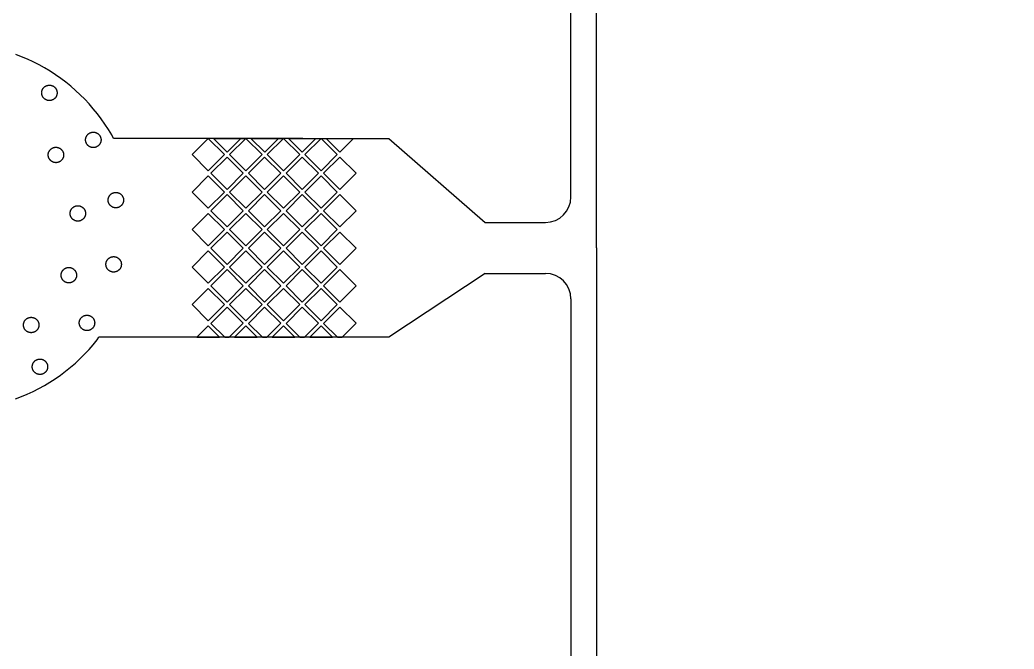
# Model space of a CAD drawing. Extents: x 1225654 to 1325654, y 924838 to 1022543.
# Drawn here: x 1262595 to 1266493, y 1003712 to 1006179 of the extents above; entities that cross this region are included whole.
import ezdxf

# ---------------------------------------------------------------- set-up
doc = ezdxf.new("R2010")
doc.units = 13

msp = doc.modelspace()

# ---------------------------------------------------------------- linework, layer by layer
for p, q in [((1264755.5, 1005485.2), (1264755.5, 1008647.1)), ((1264855.5, 1005285.2), (1264855.5, 1008647.1)), ((1263704.8, 1005714.8), (1262962.9, 1005714.8)), ((1263353.8, 1005714.8), (1263461.2, 1005714.8)), ((1263461.2, 1005714.8), (1263481.2, 1005714.8)), ((1263501.2, 1005714.8), (1263608.6, 1005714.8)), ((1263608.6, 1005714.8), (1263628.6, 1005714.8)), ((1263648.6, 1005714.8), (1263756, 1005714.8)), ((1263704.8, 1005714.8), (1264042.3, 1005714.8)), ((1263756, 1005714.8), (1263776, 1005714.8)), ((1263796, 1005714.8), (1263903.4, 1005714.8)), ((1264042.3, 1005714.8), (1264419.4, 1005385.2)), ((1264419.4, 1005385.2), (1264655.5, 1005385.2)), ((1264855.5, 1005285.2), (1264855.5, 1001923.3)), ((1264419.4, 1005185.2), (1264042.3, 1004934.6)), ((1264419.4, 1005185.2), (1264655.5, 1005185.2)), ((1264755.5, 1005085.2), (1264755.5, 1001923.3)), ((1264042.3, 1004934.6), (1262904.8, 1004934.6)), ((1263289.2, 1004934.6), (1263378.5, 1004934.6)), ((1263398.6, 1004934.6), (1263416.3, 1004934.6)), ((1263436.6, 1004934.6), (1263525.9, 1004934.6)), ((1263546, 1004934.6), (1263563.7, 1004934.6)), ((1263584, 1004934.6), (1263673.2, 1004934.6)), ((1263693.4, 1004934.6), (1263711, 1004934.6)), ((1263731.4, 1004934.6), (1263820.6, 1004934.6)), ((1263840.8, 1004934.6), (1263858.4, 1004934.6))]:
    msp.add_line(p, q)
msp.add_lwpolyline([(1260678.3, 924838.4), (1290630.1, 924838.4, 6.524121)], format="xyb", close=True)
msp.add_lwpolyline([(1260678.3, 924838.4), (1290630.1, 924838.4, 6.524121)], format="xyb", close=True)
for points in [[(1262962.9, 1005714.8), (1262955.3, 1005728.3), (1262942.3, 1005749.7), (1262928.7, 1005770.9), (1262914.4, 1005791.3), (1262899.3, 1005811.4), (1262883.3, 1005830.7), (1262866.9, 1005849.6), (1262849.8, 1005868.1), (1262832, 1005885.6), (1262813.8, 1005902.7), (1262794.9, 1005919.1), (1262775.3, 1005934.9), (1262755.3, 1005950), (1262734.8, 1005964.4), (1262713.9, 1005977.9), (1262692.3, 1005990.7), (1262670.5, 1006002.8), (1262647.9, 1006014.3), (1262625.4, 1006024.9), (1262602.3, 1006034.5), (1262578.9, 1006043.6)], [(1263353.8, 1005714.8), (1263407.6, 1005661.2), (1263461.2, 1005714.8)], [(1263501.2, 1005714.8), (1263555, 1005661.2), (1263608.6, 1005714.8)], [(1263648.6, 1005714.8), (1263702.4, 1005661.2), (1263756, 1005714.8)], [(1263796, 1005714.8), (1263849.8, 1005661.2), (1263903.4, 1005714.8)], [(1263416.3, 1004934.6), (1263471.2, 1004989.5), (1263407.5, 1005052.9), (1263343.8, 1004989.3), (1263398.6, 1004934.6)], [(1263563.7, 1004934.6), (1263618.6, 1004989.5), (1263554.9, 1005052.9), (1263491.2, 1004989.3), (1263546, 1004934.6)], [(1263711, 1004934.6), (1263766, 1004989.5), (1263702.2, 1005052.9), (1263638.6, 1004989.3), (1263693.4, 1004934.6)], [(1263858.4, 1004934.6), (1263913.3, 1004989.5), (1263849.6, 1005052.9), (1263786, 1004989.3), (1263840.8, 1004934.6)], [(1263289.2, 1004934.6), (1263333.8, 1004979.3), (1263378.5, 1004934.6)], [(1263436.6, 1004934.6), (1263481.2, 1004979.3), (1263525.9, 1004934.6)], [(1263584, 1004934.6), (1263628.6, 1004979.3), (1263673.2, 1004934.6)], [(1263731.4, 1004934.6), (1263776, 1004979.3), (1263820.6, 1004934.6)], [(1262578, 1004693.1), (1262601.4, 1004702.1), (1262624.6, 1004711.7), (1262647.3, 1004722.3), (1262669.6, 1004733.6), (1262691.6, 1004745.8), (1262713, 1004758.6), (1262734.1, 1004772.3), (1262754.6, 1004786.5), (1262774.6, 1004801.5), (1262794.2, 1004817.3), (1262813.1, 1004833.7), (1262831.6, 1004850.9), (1262849.1, 1004868.4), (1262866.4, 1004886.8), (1262882.8, 1004905.5), (1262898.6, 1004925.1), (1262904.8, 1004934.6)]]:
    msp.add_lwpolyline(points)
for points in [[(1262741.3, 1005893.3), (1262741.3, 1005892.1), (1262741.3, 1005891), (1262741.3, 1005890.1), (1262741.1, 1005889), (1262740.9, 1005887.8), (1262740.6, 1005886.9), (1262740.4, 1005885.8), (1262740.2, 1005884.9), (1262740, 1005883.8), (1262739.5, 1005882.9), (1262739.1, 1005881.8), (1262738.9, 1005880.9), (1262738.4, 1005880), (1262738, 1005879.1), (1262737.3, 1005878.2), (1262736.8, 1005877.3), (1262736.1, 1005876.4), (1262735.7, 1005875.5), (1262735, 1005874.6), (1262734.4, 1005873.7), (1262733.7, 1005873), (1262733, 1005872.1), (1262732.1, 1005871.4), (1262731.4, 1005870.8), (1262730.5, 1005870.1), (1262729.8, 1005869.4), (1262728.9, 1005868.8), (1262728.1, 1005868.1), (1262727.2, 1005867.6), (1262726.2, 1005866.9), (1262725.3, 1005866.5), (1262724.5, 1005866), (1262723.6, 1005865.6), (1262722.4, 1005865.2), (1262721.5, 1005864.7), (1262720.4, 1005864.5), (1262719.5, 1005864.2), (1262718.4, 1005863.8), (1262717.5, 1005863.6), (1262716.4, 1005863.3), (1262715.4, 1005863.3), (1262714.4, 1005863.1), (1262713.2, 1005863.1), (1262712.3, 1005862.9), (1262711.2, 1005862.9), (1262710.1, 1005862.9), (1262708.9, 1005863.1), (1262708, 1005863.1), (1262706.9, 1005863.3), (1262706, 1005863.3), (1262704.9, 1005863.6), (1262703.7, 1005863.8), (1262702.9, 1005864.2), (1262701.7, 1005864.5), (1262700.8, 1005864.7), (1262699.7, 1005865.2), (1262698.8, 1005865.6), (1262697.9, 1005866), (1262697, 1005866.5), (1262696.1, 1005866.9), (1262695.2, 1005867.6), (1262694.3, 1005868.1), (1262693.4, 1005868.8), (1262692.5, 1005869.4), (1262691.6, 1005870.1), (1262690.9, 1005870.8), (1262690, 1005871.4), (1262689.3, 1005872.1), (1262688.7, 1005873), (1262688, 1005873.7), (1262687.3, 1005874.6), (1262686.6, 1005875.5), (1262686, 1005876.4), (1262685.6, 1005877.3), (1262684.9, 1005878.2), (1262684.4, 1005879.1), (1262684, 1005880), (1262683.5, 1005880.9), (1262683, 1005881.8), (1262682.8, 1005882.9), (1262682.4, 1005883.8), (1262682.2, 1005884.9), (1262681.7, 1005885.8), (1262681.5, 1005886.9), (1262681.3, 1005887.8), (1262681.3, 1005889), (1262681, 1005890.1), (1262681, 1005891), (1262681, 1005892.1), (1262680.8, 1005893.3), (1262681, 1005894.1), (1262681, 1005895.3), (1262681, 1005896.4), (1262681.3, 1005897.3), (1262681.3, 1005898.4), (1262681.5, 1005899.6), (1262681.7, 1005900.5), (1262682.2, 1005901.6), (1262682.4, 1005902.5), (1262682.8, 1005903.6), (1262683, 1005904.5), (1262683.5, 1005905.4), (1262684, 1005906.5), (1262684.4, 1005907.4), (1262684.9, 1005908.3), (1262685.6, 1005909.2), (1262686, 1005910.1), (1262686.6, 1005911), (1262687.3, 1005911.9), (1262688, 1005912.6), (1262688.7, 1005913.5), (1262689.3, 1005914.2), (1262690, 1005914.9), (1262690.9, 1005915.7), (1262691.6, 1005916.4), (1262692.5, 1005917.1), (1262693.4, 1005917.8), (1262694.3, 1005918.2), (1262695.2, 1005918.9), (1262696.1, 1005919.3), (1262697, 1005919.8), (1262697.9, 1005920.5), (1262698.8, 1005920.9), (1262699.7, 1005921.2), (1262700.8, 1005921.6), (1262701.7, 1005922.1), (1262702.9, 1005922.3), (1262703.7, 1005922.5), (1262704.9, 1005922.7), (1262706, 1005922.9), (1262706.9, 1005923.2), (1262708, 1005923.2), (1262708.9, 1005923.4), (1262710.1, 1005923.4), (1262711.2, 1005923.4), (1262712.3, 1005923.4), (1262713.2, 1005923.4), (1262714.4, 1005923.2), (1262715.4, 1005923.2), (1262716.4, 1005922.9), (1262717.5, 1005922.7), (1262718.4, 1005922.5), (1262719.5, 1005922.3), (1262720.4, 1005922.1), (1262721.5, 1005921.6), (1262722.4, 1005921.2), (1262723.6, 1005920.9), (1262724.5, 1005920.5), (1262725.3, 1005919.8), (1262726.2, 1005919.3), (1262727.2, 1005918.9), (1262728.1, 1005918.2), (1262728.9, 1005917.8), (1262729.8, 1005917.1), (1262730.5, 1005916.4), (1262731.4, 1005915.7), (1262732.1, 1005914.9), (1262733, 1005914.2), (1262733.7, 1005913.5), (1262734.4, 1005912.6), (1262735, 1005911.9), (1262735.7, 1005911), (1262736.1, 1005910.1), (1262736.8, 1005909.2), (1262737.3, 1005908.3), (1262738, 1005907.4), (1262738.4, 1005906.5), (1262738.9, 1005905.4), (1262739.1, 1005904.5), (1262739.5, 1005903.6), (1262740, 1005902.5), (1262740.2, 1005901.6), (1262740.4, 1005900.5), (1262740.6, 1005899.6), (1262740.9, 1005898.4), (1262741.1, 1005897.3), (1262741.3, 1005896.4), (1262741.3, 1005895.3), (1262741.3, 1005894.1), (1262741.3, 1005893.3), (1262741.3, 1005893.3)], [(1262913.5, 1005708.7), (1262913.5, 1005707.9), (1262913.5, 1005706.7), (1262913.2, 1005705.6), (1262913.2, 1005704.7), (1262913, 1005703.6), (1262912.8, 1005702.4), (1262912.6, 1005701.5), (1262912.3, 1005700.4), (1262911.9, 1005699.5), (1262911.6, 1005698.4), (1262911.2, 1005697.5), (1262910.8, 1005696.6), (1262910.3, 1005695.5), (1262909.9, 1005694.6), (1262909.4, 1005693.7), (1262909, 1005692.8), (1262908.3, 1005691.9), (1262907.6, 1005691), (1262907, 1005690.3), (1262906.5, 1005689.4), (1262905.6, 1005688.5), (1262904.9, 1005687.8), (1262904.2, 1005687.1), (1262903.4, 1005686.3), (1262902.7, 1005685.6), (1262901.8, 1005684.9), (1262901.1, 1005684.4), (1262900.2, 1005683.8), (1262899.3, 1005683.1), (1262898.4, 1005682.7), (1262897.5, 1005682.2), (1262896.4, 1005681.8), (1262895.5, 1005681.3), (1262894.5, 1005680.8), (1262893.6, 1005680.4), (1262892.5, 1005680.2), (1262891.6, 1005679.7), (1262890.5, 1005679.5), (1262889.3, 1005679.3), (1262888.5, 1005679.1), (1262887.3, 1005678.8), (1262886.4, 1005678.8), (1262885.3, 1005678.6), (1262884.2, 1005678.6), (1262883.3, 1005678.6), (1262882.2, 1005678.6), (1262881.1, 1005678.6), (1262879.9, 1005678.8), (1262879, 1005678.8), (1262877.9, 1005679.1), (1262877, 1005679.3), (1262875.9, 1005679.5), (1262875, 1005679.7), (1262873.9, 1005680.2), (1262872.9, 1005680.4), (1262871.8, 1005680.8), (1262870.9, 1005681.3), (1262870, 1005681.8), (1262868.9, 1005682.2), (1262868, 1005682.7), (1262867.1, 1005683.1), (1262866.2, 1005683.8), (1262865.5, 1005684.4), (1262864.6, 1005684.9), (1262863.7, 1005685.6), (1262863.1, 1005686.3), (1262862.1, 1005687.1), (1262861.5, 1005687.8), (1262860.8, 1005688.5), (1262860.1, 1005689.4), (1262859.5, 1005690.3), (1262858.8, 1005691), (1262858.1, 1005691.9), (1262857.6, 1005692.8), (1262857, 1005693.7), (1262856.5, 1005694.6), (1262856.1, 1005695.5), (1262855.6, 1005696.6), (1262855.2, 1005697.5), (1262854.7, 1005698.4), (1262854.5, 1005699.5), (1262854, 1005700.4), (1262853.8, 1005701.5), (1262853.6, 1005702.4), (1262853.4, 1005703.6), (1262853.2, 1005704.7), (1262853.2, 1005705.6), (1262852.9, 1005706.7), (1262852.9, 1005707.9), (1262852.9, 1005708.7), (1262852.9, 1005709.9), (1262852.9, 1005711), (1262853.2, 1005711.9), (1262853.2, 1005713), (1262853.4, 1005714.2), (1262853.6, 1005715.1), (1262853.8, 1005716.2), (1262854, 1005717.1), (1262854.5, 1005718.2), (1262854.7, 1005719.1), (1262855.2, 1005720.2), (1262855.6, 1005721.1), (1262856.1, 1005722), (1262856.5, 1005722.9), (1262857, 1005724), (1262857.6, 1005725), (1262858.1, 1005725.6), (1262858.8, 1005726.5), (1262859.5, 1005727.4), (1262860.1, 1005728.3), (1262860.8, 1005729), (1262861.5, 1005729.9), (1262862.1, 1005730.6), (1262863.1, 1005731.2), (1262863.7, 1005731.9), (1262864.6, 1005732.6), (1262865.5, 1005733.2), (1262866.2, 1005733.9), (1262867.1, 1005734.4), (1262868, 1005735.1), (1262868.9, 1005735.5), (1262870, 1005736), (1262870.9, 1005736.4), (1262871.8, 1005736.8), (1262872.9, 1005737.3), (1262873.9, 1005737.5), (1262875, 1005738), (1262875.9, 1005738.2), (1262877, 1005738.4), (1262877.9, 1005738.7), (1262879, 1005738.7), (1262879.9, 1005738.9), (1262881.1, 1005738.9), (1262882.2, 1005739.1), (1262883.3, 1005739.1), (1262884.2, 1005739.1), (1262885.3, 1005738.9), (1262886.4, 1005738.9), (1262887.3, 1005738.7), (1262888.5, 1005738.7), (1262889.3, 1005738.4), (1262890.5, 1005738.2), (1262891.6, 1005738), (1262892.5, 1005737.5), (1262893.6, 1005737.3), (1262894.5, 1005736.8), (1262895.5, 1005736.4), (1262896.4, 1005736), (1262897.5, 1005735.5), (1262898.4, 1005735.1), (1262899.3, 1005734.4), (1262900.2, 1005733.9), (1262901.1, 1005733.2), (1262901.8, 1005732.6), (1262902.7, 1005731.9), (1262903.4, 1005731.2), (1262904.2, 1005730.6), (1262904.9, 1005729.9), (1262905.6, 1005729), (1262906.5, 1005728.3), (1262907, 1005727.4), (1262907.6, 1005726.5), (1262908.3, 1005725.6), (1262909, 1005725), (1262909.4, 1005724), (1262909.9, 1005722.9), (1262910.3, 1005722), (1262910.8, 1005721.1), (1262911.2, 1005720.2), (1262911.6, 1005719.1), (1262911.9, 1005718.2), (1262912.3, 1005717.1), (1262912.6, 1005716.2), (1262912.8, 1005715.1), (1262913, 1005714.2), (1262913.2, 1005713), (1262913.2, 1005711.9), (1262913.5, 1005711), (1262913.5, 1005709.9), (1262913.5, 1005708.7), (1262913.5, 1005708.7)], [(1263333.8, 1005587.7), (1263397.6, 1005651.4), (1263333.8, 1005714.8), (1263270.2, 1005651.1), (1263333.8, 1005587.7), (1263333.8, 1005587.7)], [(1263481.2, 1005587.7), (1263544.9, 1005651.4), (1263481.2, 1005714.8), (1263417.6, 1005651.1), (1263481.2, 1005587.7), (1263481.2, 1005587.7)], [(1263628.6, 1005587.7), (1263692.3, 1005651.4), (1263628.6, 1005714.8), (1263564.9, 1005651.1), (1263628.6, 1005587.7), (1263628.6, 1005587.7)], [(1263776, 1005587.7), (1263839.7, 1005651.4), (1263776, 1005714.8), (1263712.3, 1005651.1), (1263776, 1005587.7), (1263776, 1005587.7)], [(1262767, 1005649.8), (1262767, 1005648.7), (1262767, 1005647.5), (1262766.8, 1005646.7), (1262766.8, 1005645.5), (1262766.5, 1005644.4), (1262766.3, 1005643.5), (1262766.1, 1005642.4), (1262765.8, 1005641.5), (1262765.4, 1005640.3), (1262765.2, 1005639.5), (1262764.7, 1005638.3), (1262764.3, 1005637.4), (1262763.8, 1005636.6), (1262763.4, 1005635.4), (1262762.9, 1005634.5), (1262762.2, 1005633.6), (1262761.8, 1005632.7), (1262761.1, 1005632), (1262760.5, 1005631.1), (1262759.8, 1005630.2), (1262759.1, 1005629.6), (1262758.4, 1005628.7), (1262757.7, 1005628), (1262756.9, 1005627.3), (1262756.2, 1005626.6), (1262755.3, 1005626), (1262754.4, 1005625.3), (1262753.7, 1005624.6), (1262752.8, 1005624.1), (1262751.9, 1005623.5), (1262751, 1005623), (1262749.9, 1005622.5), (1262749, 1005622.1), (1262748.1, 1005621.7), (1262746.9, 1005621.2), (1262746.1, 1005621), (1262745.2, 1005620.5), (1262744, 1005620.3), (1262742.9, 1005620.1), (1262742, 1005619.9), (1262740.9, 1005619.6), (1262740, 1005619.6), (1262738.9, 1005619.6), (1262737.7, 1005619.4), (1262736.6, 1005619.4), (1262735.7, 1005619.4), (1262734.6, 1005619.6), (1262733.4, 1005619.6), (1262732.5, 1005619.6), (1262731.4, 1005619.9), (1262730.5, 1005620.1), (1262729.4, 1005620.3), (1262728.3, 1005620.5), (1262727.4, 1005621), (1262726.5, 1005621.2), (1262725.3, 1005621.7), (1262724.5, 1005622.1), (1262723.6, 1005622.5), (1262722.4, 1005623), (1262721.5, 1005623.5), (1262720.6, 1005624.1), (1262719.7, 1005624.6), (1262718.8, 1005625.3), (1262718.1, 1005626), (1262717.3, 1005626.6), (1262716.6, 1005627.3), (1262715.7, 1005628), (1262715, 1005628.7), (1262714.4, 1005629.6), (1262713.7, 1005630.2), (1262713, 1005631.1), (1262712.3, 1005632), (1262711.6, 1005632.7), (1262710.9, 1005633.6), (1262710.5, 1005634.5), (1262710.1, 1005635.4), (1262709.6, 1005636.6), (1262709.2, 1005637.4), (1262708.7, 1005638.3), (1262708.2, 1005639.5), (1262708, 1005640.3), (1262707.6, 1005641.5), (1262707.3, 1005642.4), (1262707.2, 1005643.5), (1262706.9, 1005644.4), (1262706.7, 1005645.5), (1262706.7, 1005646.7), (1262706.5, 1005647.5), (1262706.5, 1005648.7), (1262706.5, 1005649.8), (1262706.5, 1005650.7), (1262706.5, 1005651.8), (1262706.7, 1005653), (1262706.7, 1005653.9), (1262706.9, 1005655), (1262707.2, 1005656.1), (1262707.3, 1005657), (1262707.6, 1005658.2), (1262708, 1005659), (1262708.2, 1005660.2), (1262708.7, 1005661.1), (1262709.2, 1005661.9), (1262709.6, 1005663.1), (1262710.1, 1005664), (1262710.5, 1005664.9), (1262710.9, 1005665.8), (1262711.6, 1005666.7), (1262712.3, 1005667.6), (1262713, 1005668.3), (1262713.7, 1005669.1), (1262714.4, 1005670), (1262715, 1005670.7), (1262715.7, 1005671.4), (1262716.6, 1005672.1), (1262717.3, 1005673), (1262718.1, 1005673.4), (1262718.8, 1005674.1), (1262719.7, 1005674.8), (1262720.6, 1005675.5), (1262721.5, 1005675.9), (1262722.4, 1005676.3), (1262723.6, 1005676.8), (1262724.5, 1005677.2), (1262725.3, 1005677.7), (1262726.5, 1005678.2), (1262727.4, 1005678.4), (1262728.3, 1005678.8), (1262729.4, 1005679.1), (1262730.5, 1005679.3), (1262731.4, 1005679.5), (1262732.5, 1005679.7), (1262733.4, 1005679.7), (1262734.6, 1005679.9), (1262735.7, 1005679.9), (1262736.6, 1005679.9), (1262737.7, 1005679.9), (1262738.9, 1005679.9), (1262740, 1005679.7), (1262740.9, 1005679.7), (1262742, 1005679.5), (1262742.9, 1005679.3), (1262744, 1005679.1), (1262745.2, 1005678.8), (1262746.1, 1005678.4), (1262746.9, 1005678.2), (1262748.1, 1005677.7), (1262749, 1005677.2), (1262749.9, 1005676.8), (1262751, 1005676.3), (1262751.9, 1005675.9), (1262752.8, 1005675.5), (1262753.7, 1005674.8), (1262754.4, 1005674.1), (1262755.3, 1005673.4), (1262756.2, 1005673), (1262756.9, 1005672.1), (1262757.7, 1005671.4), (1262758.4, 1005670.7), (1262759.1, 1005670), (1262759.8, 1005669.1), (1262760.5, 1005668.3), (1262761.1, 1005667.6), (1262761.8, 1005666.7), (1262762.2, 1005665.8), (1262762.9, 1005664.9), (1262763.4, 1005664), (1262763.8, 1005663.1), (1262764.3, 1005661.9), (1262764.7, 1005661.1), (1262765.2, 1005660.2), (1262765.4, 1005659), (1262765.8, 1005658.2), (1262766.1, 1005657), (1262766.3, 1005656.1), (1262766.5, 1005655), (1262766.8, 1005653.9), (1262766.8, 1005653), (1262767, 1005651.8), (1262767, 1005650.7), (1262767, 1005649.8), (1262767, 1005649.8)], [(1263407.5, 1005514.3), (1263471.2, 1005577.9), (1263407.5, 1005641.4), (1263343.8, 1005577.7), (1263407.5, 1005514.3), (1263407.5, 1005514.3)], [(1263554.9, 1005514.3), (1263618.6, 1005577.9), (1263554.9, 1005641.4), (1263491.2, 1005577.7), (1263554.9, 1005514.3), (1263554.9, 1005514.3)], [(1263702.2, 1005514.3), (1263766, 1005577.9), (1263702.2, 1005641.4), (1263638.6, 1005577.7), (1263702.2, 1005514.3), (1263702.2, 1005514.3)], [(1263849.6, 1005514.3), (1263913.3, 1005577.9), (1263849.6, 1005641.4), (1263786, 1005577.7), (1263849.6, 1005514.3), (1263849.6, 1005514.3)], [(1263333.8, 1005440.6), (1263397.6, 1005504.3), (1263333.8, 1005567.7), (1263270.2, 1005504), (1263333.8, 1005440.6), (1263333.8, 1005440.6)], [(1263481.2, 1005440.6), (1263544.9, 1005504.3), (1263481.2, 1005567.7), (1263417.6, 1005504), (1263481.2, 1005440.6), (1263481.2, 1005440.6)], [(1263628.6, 1005440.6), (1263692.3, 1005504.3), (1263628.6, 1005567.7), (1263564.9, 1005504), (1263628.6, 1005440.6), (1263628.6, 1005440.6)], [(1263776, 1005440.6), (1263839.7, 1005504.3), (1263776, 1005567.7), (1263712.3, 1005504), (1263776, 1005440.6), (1263776, 1005440.6)], [(1263001.9, 1005472.7), (1263001.9, 1005471.6), (1263001.9, 1005470.5), (1263001.6, 1005469.6), (1263001.6, 1005468.5), (1263001.4, 1005467.3), (1263001.2, 1005466.4), (1263001, 1005465.3), (1263000.7, 1005464.4), (1263000.3, 1005463.3), (1263000.1, 1005462.4), (1262999.6, 1005461.3), (1262999.2, 1005460.4), (1262998.7, 1005459.4), (1262998.3, 1005458.5), (1262997.8, 1005457.4), (1262997.1, 1005456.5), (1262996.7, 1005455.6), (1262996, 1005454.9), (1262995.4, 1005454.1), (1262994.7, 1005453.2), (1262994, 1005452.5), (1262993.3, 1005451.6), (1262992.7, 1005450.9), (1262991.8, 1005450.2), (1262991.1, 1005449.6), (1262990.2, 1005448.9), (1262989.3, 1005448.2), (1262988.6, 1005447.5), (1262987.7, 1005447.1), (1262986.8, 1005446.4), (1262985.9, 1005446), (1262984.8, 1005445.5), (1262983.9, 1005445), (1262983, 1005444.6), (1262981.9, 1005444.1), (1262981, 1005443.9), (1262980, 1005443.5), (1262978.9, 1005443.3), (1262977.8, 1005443), (1262976.9, 1005442.8), (1262975.8, 1005442.8), (1262974.9, 1005442.6), (1262973.8, 1005442.6), (1262972.6, 1005442.4), (1262971.5, 1005442.4), (1262970.6, 1005442.4), (1262969.5, 1005442.6), (1262968.3, 1005442.6), (1262967.5, 1005442.8), (1262966.3, 1005442.8), (1262965.4, 1005443), (1262964.3, 1005443.3), (1262963.2, 1005443.5), (1262962.3, 1005443.9), (1262961.1, 1005444.1), (1262960.3, 1005444.6), (1262959.4, 1005445), (1262958.4, 1005445.5), (1262957.3, 1005446), (1262956.4, 1005446.4), (1262955.5, 1005447.1), (1262954.6, 1005447.5), (1262953.7, 1005448.2), (1262953.1, 1005448.9), (1262952.2, 1005449.6), (1262951.5, 1005450.2), (1262950.6, 1005450.9), (1262949.9, 1005451.6), (1262949.2, 1005452.5), (1262948.6, 1005453.2), (1262947.9, 1005454.1), (1262947.2, 1005454.9), (1262946.5, 1005455.6), (1262945.9, 1005456.5), (1262945.4, 1005457.4), (1262945, 1005458.5), (1262944.5, 1005459.4), (1262944, 1005460.4), (1262943.6, 1005461.3), (1262943.1, 1005462.4), (1262943, 1005463.3), (1262942.5, 1005464.4), (1262942.3, 1005465.3), (1262942, 1005466.4), (1262941.8, 1005467.3), (1262941.6, 1005468.5), (1262941.6, 1005469.6), (1262941.4, 1005470.5), (1262941.4, 1005471.6), (1262941.4, 1005472.7), (1262941.4, 1005473.6), (1262941.4, 1005474.8), (1262941.6, 1005475.9), (1262941.6, 1005476.8), (1262941.8, 1005477.9), (1262942, 1005479), (1262942.3, 1005479.9), (1262942.5, 1005481), (1262943, 1005482), (1262943.1, 1005483.1), (1262943.6, 1005484), (1262944, 1005484.9), (1262944.5, 1005486), (1262945, 1005486.9), (1262945.4, 1005487.8), (1262945.9, 1005488.7), (1262946.5, 1005489.6), (1262947.2, 1005490.5), (1262947.9, 1005491.2), (1262948.6, 1005492.1), (1262949.2, 1005493), (1262949.9, 1005493.7), (1262950.6, 1005494.3), (1262951.5, 1005495.2), (1262952.2, 1005495.9), (1262953.1, 1005496.6), (1262953.7, 1005497), (1262954.6, 1005497.7), (1262955.5, 1005498.4), (1262956.4, 1005498.8), (1262957.3, 1005499.3), (1262958.4, 1005499.7), (1262959.4, 1005500.2), (1262960.3, 1005500.6), (1262961.1, 1005501), (1262962.3, 1005501.3), (1262963.2, 1005501.7), (1262964.3, 1005502), (1262965.4, 1005502.2), (1262966.3, 1005502.4), (1262967.5, 1005502.6), (1262968.3, 1005502.6), (1262969.5, 1005502.9), (1262970.6, 1005502.9), (1262971.5, 1005502.9), (1262972.6, 1005502.9), (1262973.8, 1005502.9), (1262974.9, 1005502.6), (1262975.8, 1005502.6), (1262976.9, 1005502.4), (1262977.8, 1005502.2), (1262978.9, 1005502), (1262980, 1005501.7), (1262981, 1005501.3), (1262981.9, 1005501), (1262983, 1005500.6), (1262983.9, 1005500.2), (1262984.8, 1005499.7), (1262985.9, 1005499.3), (1262986.8, 1005498.8), (1262987.7, 1005498.4), (1262988.6, 1005497.7), (1262989.3, 1005497), (1262990.2, 1005496.6), (1262991.1, 1005495.9), (1262991.8, 1005495.2), (1262992.7, 1005494.3), (1262993.3, 1005493.7), (1262994, 1005493), (1262994.7, 1005492.1), (1262995.4, 1005491.2), (1262996, 1005490.5), (1262996.7, 1005489.6), (1262997.1, 1005488.7), (1262997.8, 1005487.8), (1262998.3, 1005486.9), (1262998.7, 1005486), (1262999.2, 1005484.9), (1262999.6, 1005484), (1263000.1, 1005483.1), (1263000.3, 1005482), (1263000.7, 1005481), (1263001, 1005479.9), (1263001.2, 1005479), (1263001.4, 1005477.9), (1263001.6, 1005476.8), (1263001.6, 1005475.9), (1263001.9, 1005474.8), (1263001.9, 1005473.6), (1263001.9, 1005472.7), (1263001.9, 1005472.7)], [(1263407.5, 1005367.2), (1263471.2, 1005430.8), (1263407.5, 1005494.3), (1263343.8, 1005430.6), (1263407.5, 1005367.2), (1263407.5, 1005367.2)], [(1263554.9, 1005367.2), (1263618.6, 1005430.8), (1263554.9, 1005494.3), (1263491.2, 1005430.6), (1263554.9, 1005367.2), (1263554.9, 1005367.2)], [(1263702.2, 1005367.2), (1263766, 1005430.8), (1263702.2, 1005494.3), (1263638.6, 1005430.6), (1263702.2, 1005367.2), (1263702.2, 1005367.2)], [(1263849.6, 1005367.2), (1263913.3, 1005430.8), (1263849.6, 1005494.3), (1263786, 1005430.6), (1263849.6, 1005367.2), (1263849.6, 1005367.2)], [(1262852.7, 1005420.3), (1262852.7, 1005419.4), (1262852.7, 1005418.3), (1262852.7, 1005417.2), (1262852.5, 1005416.2), (1262852.3, 1005415.2), (1262852, 1005414), (1262851.8, 1005413.1), (1262851.6, 1005412), (1262851.3, 1005411.1), (1262850.9, 1005410), (1262850.7, 1005409), (1262850.2, 1005408.1), (1262849.8, 1005407), (1262849.3, 1005406.1), (1262848.7, 1005405.2), (1262848.2, 1005404.4), (1262847.5, 1005403.4), (1262847.1, 1005402.5), (1262846.4, 1005401.8), (1262845.7, 1005401), (1262845.1, 1005400.1), (1262844.4, 1005399.4), (1262843.5, 1005398.7), (1262842.8, 1005398), (1262841.9, 1005397.1), (1262841.2, 1005396.7), (1262840.3, 1005396), (1262839.4, 1005395.3), (1262838.5, 1005394.6), (1262837.6, 1005394.2), (1262836.7, 1005393.8), (1262835.8, 1005393.3), (1262834.9, 1005392.9), (1262833.8, 1005392.4), (1262832.9, 1005391.9), (1262831.8, 1005391.7), (1262830.9, 1005391.3), (1262829.7, 1005391), (1262828.8, 1005390.8), (1262827.7, 1005390.6), (1262826.8, 1005390.3), (1262825.7, 1005390.3), (1262824.6, 1005390.2), (1262823.7, 1005390.2), (1262822.5, 1005390.2), (1262821.5, 1005390.2), (1262820.5, 1005390.2), (1262819.4, 1005390.3), (1262818.3, 1005390.3), (1262817.4, 1005390.6), (1262816.3, 1005390.8), (1262815.1, 1005391), (1262814.3, 1005391.3), (1262813.1, 1005391.7), (1262812.2, 1005391.9), (1262811.3, 1005392.4), (1262810.2, 1005392.9), (1262809.3, 1005393.3), (1262808.4, 1005393.8), (1262807.5, 1005394.2), (1262806.6, 1005394.6), (1262805.7, 1005395.3), (1262804.8, 1005396), (1262803.9, 1005396.7), (1262803.2, 1005397.1), (1262802.3, 1005398), (1262801.6, 1005398.7), (1262800.7, 1005399.4), (1262800.1, 1005400.1), (1262799.4, 1005401), (1262798.7, 1005401.8), (1262798, 1005402.5), (1262797.6, 1005403.4), (1262796.9, 1005404.4), (1262796.5, 1005405.2), (1262795.8, 1005406.1), (1262795.3, 1005407), (1262794.9, 1005408.1), (1262794.4, 1005409), (1262794.2, 1005410), (1262793.7, 1005411.1), (1262793.5, 1005412), (1262793.3, 1005413.1), (1262792.9, 1005414), (1262792.9, 1005415.2), (1262792.7, 1005416.2), (1262792.4, 1005417.2), (1262792.4, 1005418.3), (1262792.4, 1005419.4), (1262792.4, 1005420.3), (1262792.4, 1005421.4), (1262792.4, 1005422.5), (1262792.4, 1005423.4), (1262792.7, 1005424.6), (1262792.9, 1005425.7), (1262792.9, 1005426.6), (1262793.3, 1005427.7), (1262793.5, 1005428.6), (1262793.7, 1005429.7), (1262794.2, 1005430.6), (1262794.4, 1005431.8), (1262794.9, 1005432.7), (1262795.3, 1005433.6), (1262795.8, 1005434.7), (1262796.5, 1005435.6), (1262796.9, 1005436.5), (1262797.6, 1005437.4), (1262798, 1005438.1), (1262798.7, 1005439), (1262799.4, 1005439.9), (1262800.1, 1005440.5), (1262800.7, 1005441.4), (1262801.6, 1005442.1), (1262802.3, 1005442.8), (1262803.2, 1005443.5), (1262803.9, 1005444.1), (1262804.8, 1005444.8), (1262805.7, 1005445.5), (1262806.6, 1005446), (1262807.5, 1005446.6), (1262808.4, 1005447.1), (1262809.3, 1005447.5), (1262810.2, 1005448), (1262811.3, 1005448.4), (1262812.2, 1005448.9), (1262813.1, 1005449.1), (1262814.3, 1005449.6), (1262815.1, 1005449.8), (1262816.3, 1005450), (1262817.4, 1005450.2), (1262818.3, 1005450.5), (1262819.4, 1005450.5), (1262820.5, 1005450.5), (1262821.5, 1005450.7), (1262822.5, 1005450.7), (1262823.7, 1005450.7), (1262824.6, 1005450.5), (1262825.7, 1005450.5), (1262826.8, 1005450.5), (1262827.7, 1005450.2), (1262828.8, 1005450), (1262829.7, 1005449.8), (1262830.9, 1005449.6), (1262831.8, 1005449.1), (1262832.9, 1005448.9), (1262833.8, 1005448.4), (1262834.9, 1005448), (1262835.8, 1005447.5), (1262836.7, 1005447.1), (1262837.6, 1005446.6), (1262838.5, 1005446), (1262839.4, 1005445.5), (1262840.3, 1005444.8), (1262841.2, 1005444.1), (1262841.9, 1005443.5), (1262842.8, 1005442.8), (1262843.5, 1005442.1), (1262844.4, 1005441.4), (1262845.1, 1005440.5), (1262845.7, 1005439.9), (1262846.4, 1005439), (1262847.1, 1005438.1), (1262847.5, 1005437.4), (1262848.2, 1005436.5), (1262848.7, 1005435.6), (1262849.3, 1005434.7), (1262849.8, 1005433.6), (1262850.2, 1005432.7), (1262850.7, 1005431.8), (1262850.9, 1005430.6), (1262851.3, 1005429.7), (1262851.6, 1005428.6), (1262851.8, 1005427.7), (1262852, 1005426.6), (1262852.3, 1005425.7), (1262852.5, 1005424.6), (1262852.7, 1005423.4), (1262852.7, 1005422.5), (1262852.7, 1005421.4), (1262852.7, 1005420.3), (1262852.7, 1005420.3)], [(1263333.8, 1005293.5), (1263397.6, 1005357.2), (1263333.8, 1005420.6), (1263270.2, 1005356.9), (1263333.8, 1005293.5), (1263333.8, 1005293.5)], [(1263481.2, 1005293.5), (1263544.9, 1005357.2), (1263481.2, 1005420.6), (1263417.6, 1005356.9), (1263481.2, 1005293.5), (1263481.2, 1005293.5)], [(1263628.6, 1005293.5), (1263692.3, 1005357.2), (1263628.6, 1005420.6), (1263564.9, 1005356.9), (1263628.6, 1005293.5), (1263628.6, 1005293.5)], [(1263776, 1005293.5), (1263839.7, 1005357.2), (1263776, 1005420.6), (1263712.3, 1005356.9), (1263776, 1005293.5), (1263776, 1005293.5)], [(1263407.5, 1005220.1), (1263471.2, 1005283.7), (1263407.5, 1005347.2), (1263343.8, 1005283.5), (1263407.5, 1005220.1), (1263407.5, 1005220.1)], [(1263554.9, 1005220.1), (1263618.6, 1005283.7), (1263554.9, 1005347.2), (1263491.2, 1005283.5), (1263554.9, 1005220.1), (1263554.9, 1005220.1)], [(1263702.2, 1005220.1), (1263766, 1005283.7), (1263702.2, 1005347.2), (1263638.6, 1005283.5), (1263702.2, 1005220.1), (1263702.2, 1005220.1)], [(1263849.6, 1005220.1), (1263913.3, 1005283.7), (1263849.6, 1005347.2), (1263786, 1005283.5), (1263849.6, 1005220.1), (1263849.6, 1005220.1)], [(1263333.8, 1005146.4), (1263397.6, 1005210.1), (1263333.8, 1005273.5), (1263270.2, 1005209.8), (1263333.8, 1005146.4), (1263333.8, 1005146.4)], [(1263481.2, 1005146.4), (1263544.9, 1005210.1), (1263481.2, 1005273.5), (1263417.6, 1005209.8), (1263481.2, 1005146.4), (1263481.2, 1005146.4)], [(1263628.6, 1005146.4), (1263692.3, 1005210.1), (1263628.6, 1005273.5), (1263564.9, 1005209.8), (1263628.6, 1005146.4), (1263628.6, 1005146.4)], [(1263776, 1005146.4), (1263839.7, 1005210.1), (1263776, 1005273.5), (1263712.3, 1005209.8), (1263776, 1005146.4), (1263776, 1005146.4)], [(1262993.1, 1005220.5), (1262993.1, 1005219.6), (1262993.1, 1005218.5), (1262992.9, 1005217.4), (1262992.9, 1005216.4), (1262992.7, 1005215.3), (1262992.4, 1005214.4), (1262992.2, 1005213.3), (1262992, 1005212.2), (1262991.8, 1005211.3), (1262991.3, 1005210.2), (1262990.8, 1005209.2), (1262990.6, 1005208.3), (1262990.2, 1005207.5), (1262989.5, 1005206.3), (1262989.1, 1005205.4), (1262988.6, 1005204.6), (1262987.9, 1005203.6), (1262987.2, 1005202.7), (1262986.8, 1005202), (1262986.1, 1005201.1), (1262985.5, 1005200.5), (1262984.6, 1005199.6), (1262983.9, 1005198.9), (1262983.2, 1005198.2), (1262982.3, 1005197.5), (1262981.4, 1005196.9), (1262980.7, 1005196.2), (1262979.8, 1005195.5), (1262978.9, 1005194.8), (1262978, 1005194.4), (1262977.1, 1005193.9), (1262976.2, 1005193.5), (1262975.1, 1005193.1), (1262974.2, 1005192.6), (1262973.3, 1005192.2), (1262972.2, 1005191.9), (1262971.3, 1005191.5), (1262970.2, 1005191.2), (1262969.2, 1005191), (1262968.1, 1005190.8), (1262967, 1005190.6), (1262966.1, 1005190.6), (1262965, 1005190.3), (1262963.9, 1005190.3), (1262963, 1005190.3), (1262961.8, 1005190.3), (1262960.7, 1005190.3), (1262959.8, 1005190.6), (1262958.7, 1005190.6), (1262957.5, 1005190.8), (1262956.7, 1005191), (1262955.5, 1005191.2), (1262954.6, 1005191.5), (1262953.5, 1005191.9), (1262952.6, 1005192.2), (1262951.5, 1005192.6), (1262950.6, 1005193.1), (1262949.7, 1005193.5), (1262948.8, 1005193.9), (1262947.9, 1005194.4), (1262947, 1005194.8), (1262946.1, 1005195.5), (1262945.2, 1005196.2), (1262944.3, 1005196.9), (1262943.4, 1005197.5), (1262942.7, 1005198.2), (1262941.8, 1005198.9), (1262941.1, 1005199.6), (1262940.4, 1005200.5), (1262939.8, 1005201.1), (1262939.1, 1005202), (1262938.4, 1005202.7), (1262937.8, 1005203.6), (1262937.3, 1005204.6), (1262936.6, 1005205.4), (1262936.2, 1005206.3), (1262935.8, 1005207.5), (1262935.3, 1005208.3), (1262934.8, 1005209.2), (1262934.4, 1005210.2), (1262934.2, 1005211.3), (1262933.9, 1005212.2), (1262933.5, 1005213.3), (1262933.2, 1005214.4), (1262933, 1005215.3), (1262933, 1005216.4), (1262932.8, 1005217.4), (1262932.8, 1005218.5), (1262932.6, 1005219.6), (1262932.6, 1005220.5), (1262932.6, 1005221.6), (1262932.8, 1005222.7), (1262932.8, 1005223.9), (1262933, 1005224.8), (1262933, 1005225.9), (1262933.2, 1005226.8), (1262933.5, 1005227.9), (1262933.9, 1005229.1), (1262934.2, 1005229.9), (1262934.4, 1005230.8), (1262934.8, 1005232), (1262935.3, 1005232.9), (1262935.8, 1005233.8), (1262936.2, 1005234.9), (1262936.6, 1005235.8), (1262937.3, 1005236.7), (1262937.8, 1005237.6), (1262938.4, 1005238.3), (1262939.1, 1005239.2), (1262939.8, 1005240.1), (1262940.4, 1005240.7), (1262941.1, 1005241.6), (1262941.8, 1005242.3), (1262942.7, 1005243), (1262943.4, 1005243.7), (1262944.3, 1005244.3), (1262945.2, 1005245), (1262946.1, 1005245.7), (1262947, 1005246.2), (1262947.9, 1005246.8), (1262948.8, 1005247.3), (1262949.7, 1005247.7), (1262950.6, 1005248.2), (1262951.5, 1005248.6), (1262952.6, 1005249.1), (1262953.5, 1005249.3), (1262954.6, 1005249.8), (1262955.5, 1005250), (1262956.7, 1005250.2), (1262957.5, 1005250.4), (1262958.7, 1005250.7), (1262959.8, 1005250.7), (1262960.7, 1005250.9), (1262961.8, 1005250.9), (1262963, 1005250.9), (1262963.9, 1005250.9), (1262965, 1005250.9), (1262966.1, 1005250.7), (1262967, 1005250.7), (1262968.1, 1005250.4), (1262969.2, 1005250.2), (1262970.2, 1005250), (1262971.3, 1005249.8), (1262972.2, 1005249.3), (1262973.3, 1005249.1), (1262974.2, 1005248.6), (1262975.1, 1005248.2), (1262976.2, 1005247.7), (1262977.1, 1005247.3), (1262978, 1005246.8), (1262978.9, 1005246.2), (1262979.8, 1005245.7), (1262980.7, 1005245), (1262981.4, 1005244.3), (1262982.3, 1005243.7), (1262983.2, 1005243), (1262983.9, 1005242.3), (1262984.6, 1005241.6), (1262985.5, 1005240.7), (1262986.1, 1005240.1), (1262986.8, 1005239.2), (1262987.2, 1005238.3), (1262987.9, 1005237.6), (1262988.6, 1005236.7), (1262989.1, 1005235.8), (1262989.5, 1005234.9), (1262990.2, 1005233.8), (1262990.6, 1005232.9), (1262990.8, 1005232), (1262991.3, 1005230.8), (1262991.8, 1005229.9), (1262992, 1005229.1), (1262992.2, 1005227.9), (1262992.4, 1005226.8), (1262992.7, 1005225.9), (1262992.9, 1005224.8), (1262992.9, 1005223.9), (1262993.1, 1005222.7), (1262993.1, 1005221.6), (1262993.1, 1005220.5), (1262993.1, 1005220.5)], [(1262817.6, 1005178.2), (1262817.6, 1005177.1), (1262817.4, 1005176), (1262817.4, 1005174.8), (1262817.2, 1005173.9), (1262817.2, 1005172.8), (1262816.9, 1005171.9), (1262816.7, 1005170.8), (1262816.3, 1005169.6), (1262816, 1005168.8), (1262815.8, 1005167.9), (1262815.3, 1005166.7), (1262814.9, 1005165.8), (1262814.4, 1005164.9), (1262814, 1005163.8), (1262813.6, 1005162.9), (1262812.9, 1005162), (1262812.4, 1005161.1), (1262811.7, 1005160.4), (1262811.1, 1005159.5), (1262810.4, 1005158.6), (1262809.7, 1005158), (1262809.1, 1005157.1), (1262808.4, 1005156.4), (1262807.5, 1005155.7), (1262806.8, 1005155), (1262805.9, 1005154.4), (1262805, 1005153.7), (1262804.1, 1005153), (1262803.2, 1005152.5), (1262802.3, 1005151.9), (1262801.4, 1005151.4), (1262800.5, 1005150.9), (1262799.6, 1005150.5), (1262798.7, 1005150.1), (1262797.6, 1005149.6), (1262796.7, 1005149.4), (1262795.6, 1005148.9), (1262794.7, 1005148.7), (1262793.5, 1005148.5), (1262792.7, 1005148.3), (1262791.5, 1005148), (1262790.4, 1005148), (1262789.5, 1005147.8), (1262788.4, 1005147.8), (1262787.2, 1005147.8), (1262786.3, 1005147.8), (1262785.2, 1005147.8), (1262784.1, 1005148), (1262783.2, 1005148), (1262782.1, 1005148.3), (1262780.9, 1005148.5), (1262780, 1005148.7), (1262778.9, 1005148.9), (1262778, 1005149.4), (1262776.9, 1005149.6), (1262776, 1005150.1), (1262775, 1005150.5), (1262774, 1005150.9), (1262773, 1005151.4), (1262772.1, 1005151.9), (1262771.3, 1005152.5), (1262770.4, 1005153), (1262769.4, 1005153.7), (1262768.8, 1005154.4), (1262767.9, 1005155), (1262767, 1005155.7), (1262766.3, 1005156.4), (1262765.6, 1005157.1), (1262764.7, 1005158), (1262764.1, 1005158.6), (1262763.4, 1005159.5), (1262762.9, 1005160.4), (1262762.2, 1005161.1), (1262761.6, 1005162), (1262761.1, 1005162.9), (1262760.7, 1005163.8), (1262760, 1005164.9), (1262759.6, 1005165.8), (1262759.3, 1005166.7), (1262758.9, 1005167.9), (1262758.4, 1005168.8), (1262758.2, 1005169.6), (1262758, 1005170.8), (1262757.7, 1005171.9), (1262757.5, 1005172.8), (1262757.3, 1005173.9), (1262757.3, 1005174.8), (1262757.1, 1005176), (1262757.1, 1005177.1), (1262757.1, 1005178.2), (1262757.1, 1005179.1), (1262757.1, 1005180.2), (1262757.3, 1005181.4), (1262757.3, 1005182.3), (1262757.5, 1005183.4), (1262757.7, 1005184.3), (1262758, 1005185.4), (1262758.2, 1005186.6), (1262758.4, 1005187.4), (1262758.9, 1005188.3), (1262759.3, 1005189.5), (1262759.6, 1005190.3), (1262760, 1005191.2), (1262760.7, 1005192.4), (1262761.1, 1005193.3), (1262761.6, 1005194.2), (1262762.2, 1005195.1), (1262762.9, 1005196), (1262763.4, 1005196.7), (1262764.1, 1005197.5), (1262764.7, 1005198.2), (1262765.6, 1005199.1), (1262766.3, 1005199.8), (1262767, 1005200.5), (1262767.9, 1005201.1), (1262768.8, 1005201.8), (1262769.4, 1005202.5), (1262770.4, 1005203.2), (1262771.3, 1005203.9), (1262772.1, 1005204.3), (1262773, 1005204.7), (1262774, 1005205.2), (1262775, 1005205.6), (1262776, 1005206.1), (1262776.9, 1005206.6), (1262778, 1005206.8), (1262778.9, 1005207.2), (1262780, 1005207.5), (1262780.9, 1005207.7), (1262782.1, 1005207.9), (1262783.2, 1005208.1), (1262784.1, 1005208.1), (1262785.2, 1005208.3), (1262786.3, 1005208.3), (1262787.2, 1005208.3), (1262788.4, 1005208.3), (1262789.5, 1005208.3), (1262790.4, 1005208.1), (1262791.5, 1005208.1), (1262792.7, 1005207.9), (1262793.5, 1005207.7), (1262794.7, 1005207.5), (1262795.6, 1005207.2), (1262796.7, 1005206.8), (1262797.6, 1005206.6), (1262798.7, 1005206.1), (1262799.6, 1005205.6), (1262800.5, 1005205.2), (1262801.4, 1005204.7), (1262802.3, 1005204.3), (1262803.2, 1005203.9), (1262804.1, 1005203.2), (1262805, 1005202.5), (1262805.9, 1005201.8), (1262806.8, 1005201.1), (1262807.5, 1005200.5), (1262808.4, 1005199.8), (1262809.1, 1005199.1), (1262809.7, 1005198.2), (1262810.4, 1005197.5), (1262811.1, 1005196.7), (1262811.7, 1005196), (1262812.4, 1005195.1), (1262812.9, 1005194.2), (1262813.6, 1005193.3), (1262814, 1005192.4), (1262814.4, 1005191.2), (1262814.9, 1005190.3), (1262815.3, 1005189.5), (1262815.8, 1005188.3), (1262816, 1005187.4), (1262816.3, 1005186.6), (1262816.7, 1005185.4), (1262816.9, 1005184.3), (1262817.2, 1005183.4), (1262817.2, 1005182.3), (1262817.4, 1005181.4), (1262817.4, 1005180.2), (1262817.6, 1005179.1), (1262817.6, 1005178.2), (1262817.6, 1005178.2)], [(1263407.5, 1005072.9), (1263471.2, 1005136.6), (1263407.5, 1005200.1), (1263343.8, 1005136.4), (1263407.5, 1005072.9), (1263407.5, 1005072.9)], [(1263554.9, 1005072.9), (1263618.6, 1005136.6), (1263554.9, 1005200.1), (1263491.2, 1005136.4), (1263554.9, 1005072.9), (1263554.9, 1005072.9)], [(1263702.2, 1005072.9), (1263766, 1005136.6), (1263702.2, 1005200.1), (1263638.6, 1005136.4), (1263702.2, 1005072.9), (1263702.2, 1005072.9)], [(1263849.6, 1005072.9), (1263913.3, 1005136.6), (1263849.6, 1005200.1), (1263786, 1005136.4), (1263849.6, 1005072.9), (1263849.6, 1005072.9)], [(1263333.8, 1004999.3), (1263397.6, 1005062.9), (1263333.8, 1005126.4), (1263270.2, 1005062.7), (1263333.8, 1004999.3), (1263333.8, 1004999.3)], [(1263481.2, 1004999.3), (1263544.9, 1005062.9), (1263481.2, 1005126.4), (1263417.6, 1005062.7), (1263481.2, 1004999.3), (1263481.2, 1004999.3)], [(1263628.6, 1004999.3), (1263692.3, 1005062.9), (1263628.6, 1005126.4), (1263564.9, 1005062.7), (1263628.6, 1004999.3), (1263628.6, 1004999.3)], [(1263776, 1004999.3), (1263839.7, 1005062.9), (1263776, 1005126.4), (1263712.3, 1005062.7), (1263776, 1004999.3), (1263776, 1004999.3)], [(1262888.7, 1004991), (1262888.7, 1004990.1), (1262888.5, 1004989), (1262888.5, 1004987.8), (1262888.3, 1004986.9), (1262888.3, 1004985.8), (1262888, 1004984.7), (1262887.8, 1004983.8), (1262887.6, 1004982.7), (1262887.1, 1004981.8), (1262886.9, 1004980.6), (1262886.4, 1004979.7), (1262886, 1004978.9), (1262885.6, 1004977.7), (1262885.1, 1004976.8), (1262884.7, 1004976), (1262884, 1004975), (1262883.5, 1004974.1), (1262882.8, 1004973.2), (1262882.2, 1004972.5), (1262881.5, 1004971.7), (1262880.8, 1004970.8), (1262880.1, 1004970.1), (1262879.5, 1004969.4), (1262878.6, 1004968.8), (1262877.9, 1004967.8), (1262877, 1004967.2), (1262876.1, 1004966.7), (1262875.2, 1004966), (1262874.5, 1004965.3), (1262873.6, 1004964.9), (1262872.5, 1004964.5), (1262871.6, 1004964), (1262870.7, 1004963.6), (1262869.8, 1004963.1), (1262868.7, 1004962.6), (1262867.8, 1004962.4), (1262866.7, 1004962), (1262865.7, 1004961.7), (1262864.6, 1004961.6), (1262863.7, 1004961.3), (1262862.6, 1004961.1), (1262861.5, 1004961.1), (1262860.6, 1004960.9), (1262859.5, 1004960.9), (1262858.3, 1004960.9), (1262857.4, 1004960.9), (1262856.3, 1004960.9), (1262855.2, 1004961.1), (1262854.3, 1004961.1), (1262853.2, 1004961.3), (1262852, 1004961.6), (1262851.1, 1004961.7), (1262850, 1004962), (1262849.1, 1004962.4), (1262848, 1004962.6), (1262847.1, 1004963.1), (1262846.2, 1004963.6), (1262845.1, 1004964), (1262844.1, 1004964.5), (1262843.2, 1004964.9), (1262842.4, 1004965.3), (1262841.5, 1004966), (1262840.5, 1004966.7), (1262839.9, 1004967.2), (1262839, 1004967.8), (1262838.1, 1004968.8), (1262837.4, 1004969.4), (1262836.7, 1004970.1), (1262835.8, 1004970.8), (1262835.2, 1004971.7), (1262834.5, 1004972.5), (1262834, 1004973.2), (1262833.3, 1004974.1), (1262832.7, 1004975), (1262832.2, 1004976), (1262831.8, 1004976.8), (1262831.3, 1004977.7), (1262830.9, 1004978.9), (1262830.4, 1004979.7), (1262830, 1004980.6), (1262829.7, 1004981.8), (1262829.3, 1004982.7), (1262829.1, 1004983.8), (1262828.8, 1004984.7), (1262828.7, 1004985.8), (1262828.4, 1004986.9), (1262828.4, 1004987.8), (1262828.2, 1004989), (1262828.2, 1004990.1), (1262828.2, 1004991), (1262828.2, 1004992.1), (1262828.2, 1004993.3), (1262828.4, 1004994.1), (1262828.4, 1004995.3), (1262828.7, 1004996.4), (1262828.8, 1004997.3), (1262829.1, 1004998.4), (1262829.3, 1004999.3), (1262829.7, 1005000.5), (1262830, 1005001.3), (1262830.4, 1005002.5), (1262830.9, 1005003.4), (1262831.3, 1005004.3), (1262831.8, 1005005.2), (1262832.2, 1005006.3), (1262832.7, 1005007.2), (1262833.3, 1005008.1), (1262834, 1005008.8), (1262834.5, 1005009.7), (1262835.2, 1005010.6), (1262835.8, 1005011.3), (1262836.7, 1005012.1), (1262837.4, 1005012.8), (1262838.1, 1005013.5), (1262839, 1005014.2), (1262839.9, 1005014.9), (1262840.5, 1005015.5), (1262841.5, 1005016.2), (1262842.4, 1005016.6), (1262843.2, 1005017.3), (1262844.1, 1005017.8), (1262845.1, 1005018.2), (1262846.2, 1005018.7), (1262847.1, 1005019.1), (1262848, 1005019.6), (1262849.1, 1005019.8), (1262850, 1005020.2), (1262851.1, 1005020.5), (1262852, 1005020.7), (1262853.2, 1005020.9), (1262854.3, 1005020.9), (1262855.2, 1005021.2), (1262856.3, 1005021.2), (1262857.4, 1005021.4), (1262858.3, 1005021.4), (1262859.5, 1005021.4), (1262860.6, 1005021.2), (1262861.5, 1005021.2), (1262862.6, 1005020.9), (1262863.7, 1005020.9), (1262864.6, 1005020.7), (1262865.7, 1005020.5), (1262866.7, 1005020.2), (1262867.8, 1005019.8), (1262868.7, 1005019.6), (1262869.8, 1005019.1), (1262870.7, 1005018.7), (1262871.6, 1005018.2), (1262872.5, 1005017.8), (1262873.6, 1005017.3), (1262874.5, 1005016.6), (1262875.2, 1005016.2), (1262876.1, 1005015.5), (1262877, 1005014.9), (1262877.9, 1005014.2), (1262878.6, 1005013.5), (1262879.5, 1005012.8), (1262880.1, 1005012.1), (1262880.8, 1005011.3), (1262881.5, 1005010.6), (1262882.2, 1005009.7), (1262882.8, 1005008.8), (1262883.5, 1005008.1), (1262884, 1005007.2), (1262884.7, 1005006.3), (1262885.1, 1005005.2), (1262885.6, 1005004.3), (1262886, 1005003.4), (1262886.4, 1005002.5), (1262886.9, 1005001.3), (1262887.1, 1005000.5), (1262887.6, 1004999.3), (1262887.8, 1004998.4), (1262888, 1004997.3), (1262888.3, 1004996.4), (1262888.3, 1004995.3), (1262888.5, 1004994.1), (1262888.5, 1004993.3), (1262888.7, 1004992.1), (1262888.7, 1004991), (1262888.7, 1004991)], [(1262670, 1004982.7), (1262669.8, 1004981.8), (1262669.8, 1004980.6), (1262669.8, 1004979.5), (1262669.6, 1004978.6), (1262669.6, 1004977.5), (1262669.3, 1004976.4), (1262669.1, 1004975.5), (1262668.6, 1004974.4), (1262668.4, 1004973.4), (1262668, 1004972.4), (1262667.8, 1004971.4), (1262667.3, 1004970.5), (1262666.9, 1004969.4), (1262666.4, 1004968.5), (1262665.9, 1004967.6), (1262665.3, 1004966.7), (1262664.8, 1004965.8), (1262664.2, 1004964.9), (1262663.5, 1004964.2), (1262662.8, 1004963.3), (1262662.1, 1004962.4), (1262661.4, 1004961.7), (1262660.7, 1004961.1), (1262659.9, 1004960.2), (1262659.2, 1004959.5), (1262658.3, 1004958.8), (1262657.4, 1004958.4), (1262656.5, 1004957.7), (1262655.6, 1004957), (1262654.7, 1004956.6), (1262653.8, 1004956.1), (1262652.9, 1004955.7), (1262652, 1004955.2), (1262651.1, 1004954.8), (1262650, 1004954.4), (1262649.1, 1004954.1), (1262647.9, 1004953.7), (1262647, 1004953.4), (1262645.9, 1004953.2), (1262644.8, 1004953), (1262643.9, 1004952.8), (1262642.8, 1004952.8), (1262641.9, 1004952.5), (1262640.7, 1004952.5), (1262639.6, 1004952.5), (1262638.5, 1004952.5), (1262637.6, 1004952.5), (1262636.5, 1004952.8), (1262635.4, 1004952.8), (1262634.5, 1004953), (1262633.3, 1004953.2), (1262632.4, 1004953.4), (1262631.3, 1004953.7), (1262630.4, 1004954.1), (1262629.3, 1004954.4), (1262628.4, 1004954.8), (1262627.3, 1004955.2), (1262626.3, 1004955.7), (1262625.4, 1004956.1), (1262624.6, 1004956.6), (1262623.7, 1004957), (1262622.7, 1004957.7), (1262621.8, 1004958.4), (1262621, 1004958.8), (1262620.3, 1004959.5), (1262619.4, 1004960.2), (1262618.7, 1004961.1), (1262617.8, 1004961.7), (1262617.1, 1004962.4), (1262616.5, 1004963.3), (1262615.8, 1004964.2), (1262615.1, 1004964.9), (1262614.6, 1004965.8), (1262614, 1004966.7), (1262613.5, 1004967.6), (1262612.9, 1004968.5), (1262612.4, 1004969.4), (1262611.9, 1004970.5), (1262611.7, 1004971.4), (1262611.3, 1004972.4), (1262610.8, 1004973.4), (1262610.6, 1004974.4), (1262610.4, 1004975.5), (1262610.2, 1004976.4), (1262609.9, 1004977.5), (1262609.7, 1004978.6), (1262609.5, 1004979.5), (1262609.5, 1004980.6), (1262609.5, 1004981.8), (1262609.5, 1004982.7), (1262609.5, 1004983.8), (1262609.5, 1004984.9), (1262609.5, 1004985.8), (1262609.7, 1004986.9), (1262609.9, 1004988.1), (1262610.2, 1004989), (1262610.4, 1004990.1), (1262610.6, 1004991), (1262610.8, 1004992.1), (1262611.3, 1004993), (1262611.7, 1004994.1), (1262611.9, 1004995), (1262612.4, 1004996), (1262612.9, 1004996.9), (1262613.5, 1004998), (1262614, 1004998.9), (1262614.6, 1004999.6), (1262615.1, 1005000.5), (1262615.8, 1005001.3), (1262616.5, 1005002.2), (1262617.1, 1005002.9), (1262617.8, 1005003.8), (1262618.7, 1005004.5), (1262619.4, 1005005.2), (1262620.3, 1005005.8), (1262621, 1005006.5), (1262621.8, 1005007.2), (1262622.7, 1005007.9), (1262623.7, 1005008.3), (1262624.6, 1005009), (1262625.4, 1005009.4), (1262626.3, 1005009.9), (1262627.3, 1005010.4), (1262628.4, 1005010.8), (1262629.3, 1005011.3), (1262630.4, 1005011.5), (1262631.3, 1005011.9), (1262632.4, 1005012.1), (1262633.3, 1005012.4), (1262634.5, 1005012.6), (1262635.4, 1005012.6), (1262636.5, 1005012.8), (1262637.6, 1005012.8), (1262638.5, 1005013), (1262639.6, 1005013), (1262640.7, 1005013), (1262641.9, 1005012.8), (1262642.8, 1005012.8), (1262643.9, 1005012.6), (1262644.8, 1005012.6), (1262645.9, 1005012.4), (1262647, 1005012.1), (1262647.9, 1005011.9), (1262649.1, 1005011.5), (1262650, 1005011.3), (1262651.1, 1005010.8), (1262652, 1005010.4), (1262652.9, 1005009.9), (1262653.8, 1005009.4), (1262654.7, 1005009), (1262655.6, 1005008.3), (1262656.5, 1005007.9), (1262657.4, 1005007.2), (1262658.3, 1005006.5), (1262659.2, 1005005.8), (1262659.9, 1005005.2), (1262660.7, 1005004.5), (1262661.4, 1005003.8), (1262662.1, 1005002.9), (1262662.8, 1005002.2), (1262663.5, 1005001.3), (1262664.2, 1005000.5), (1262664.8, 1004999.6), (1262665.3, 1004998.9), (1262665.9, 1004998), (1262666.4, 1004996.9), (1262666.9, 1004996), (1262667.3, 1004995), (1262667.8, 1004994.1), (1262668, 1004993), (1262668.4, 1004992.1), (1262668.6, 1004991), (1262669.1, 1004990.1), (1262669.3, 1004989), (1262669.6, 1004988.1), (1262669.6, 1004986.9), (1262669.8, 1004985.8), (1262669.8, 1004984.9), (1262669.8, 1004983.8), (1262670, 1004982.7), (1262670, 1004982.7)], [(1262704.2, 1004819.1), (1262704.2, 1004818), (1262704.2, 1004816.8), (1262704.2, 1004815.9), (1262704, 1004814.8), (1262703.7, 1004813.7), (1262703.6, 1004812.8), (1262703.3, 1004811.6), (1262703.1, 1004810.8), (1262702.9, 1004809.6), (1262702.4, 1004808.7), (1262702.2, 1004807.6), (1262701.7, 1004806.7), (1262701.3, 1004805.8), (1262700.8, 1004804.9), (1262700.1, 1004803.8), (1262699.7, 1004802.9), (1262699, 1004802.2), (1262698.6, 1004801.3), (1262697.9, 1004800.4), (1262697.2, 1004799.5), (1262696.5, 1004798.8), (1262695.9, 1004797.9), (1262695, 1004797.3), (1262694.3, 1004796.6), (1262693.4, 1004795.9), (1262692.8, 1004795.2), (1262691.8, 1004794.6), (1262690.9, 1004793.9), (1262690, 1004793.5), (1262689.2, 1004792.8), (1262688.2, 1004792.3), (1262687.3, 1004791.9), (1262686.4, 1004791.4), (1262685.3, 1004791), (1262684.4, 1004790.5), (1262683.3, 1004790.3), (1262682.4, 1004789.9), (1262681.3, 1004789.6), (1262680.4, 1004789.4), (1262679.2, 1004789.2), (1262678.4, 1004789.2), (1262677.2, 1004789), (1262676.1, 1004789), (1262675.2, 1004788.7), (1262674.1, 1004788.7), (1262672.9, 1004788.7), (1262672, 1004789), (1262670.9, 1004789), (1262669.8, 1004789.2), (1262668.9, 1004789.2), (1262667.8, 1004789.4), (1262666.6, 1004789.6), (1262665.7, 1004789.9), (1262664.6, 1004790.3), (1262663.7, 1004790.5), (1262662.8, 1004791), (1262661.7, 1004791.4), (1262660.7, 1004791.9), (1262659.9, 1004792.3), (1262659, 1004792.8), (1262658.1, 1004793.5), (1262657.2, 1004793.9), (1262656.3, 1004794.6), (1262655.4, 1004795.2), (1262654.5, 1004795.9), (1262653.8, 1004796.6), (1262653.1, 1004797.3), (1262652.2, 1004797.9), (1262651.5, 1004798.8), (1262650.9, 1004799.5), (1262650.2, 1004800.4), (1262649.5, 1004801.3), (1262648.9, 1004802.2), (1262648.4, 1004802.9), (1262647.7, 1004803.8), (1262647.3, 1004804.9), (1262646.8, 1004805.8), (1262646.4, 1004806.7), (1262645.9, 1004807.6), (1262645.7, 1004808.7), (1262645.3, 1004809.6), (1262645, 1004810.8), (1262644.6, 1004811.6), (1262644.3, 1004812.8), (1262644.3, 1004813.7), (1262644.1, 1004814.8), (1262643.9, 1004815.9), (1262643.9, 1004816.8), (1262643.9, 1004818), (1262643.7, 1004819.1), (1262643.9, 1004820), (1262643.9, 1004821.1), (1262643.9, 1004822.3), (1262644.1, 1004823.1), (1262644.3, 1004824.3), (1262644.3, 1004825.4), (1262644.6, 1004826.3), (1262645, 1004827.4), (1262645.3, 1004828.3), (1262645.7, 1004829.5), (1262645.9, 1004830.3), (1262646.4, 1004831.3), (1262646.8, 1004832.4), (1262647.3, 1004833.3), (1262647.7, 1004834.2), (1262648.4, 1004835.1), (1262648.9, 1004836), (1262649.5, 1004836.9), (1262650.2, 1004837.5), (1262650.9, 1004838.5), (1262651.5, 1004839.4), (1262652.2, 1004840.1), (1262653.1, 1004840.7), (1262653.8, 1004841.6), (1262654.5, 1004842.3), (1262655.4, 1004843), (1262656.3, 1004843.4), (1262657.2, 1004844.1), (1262658.1, 1004844.7), (1262659, 1004845.2), (1262659.9, 1004845.7), (1262660.7, 1004846.1), (1262661.7, 1004846.6), (1262662.8, 1004847), (1262663.7, 1004847.4), (1262664.6, 1004847.7), (1262665.7, 1004848.1), (1262666.6, 1004848.3), (1262667.8, 1004848.6), (1262668.9, 1004848.8), (1262669.8, 1004849), (1262670.9, 1004849), (1262672, 1004849.3), (1262672.9, 1004849.3), (1262674.1, 1004849.3), (1262675.2, 1004849.3), (1262676.1, 1004849.3), (1262677.2, 1004849), (1262678.4, 1004849), (1262679.2, 1004848.8), (1262680.4, 1004848.6), (1262681.3, 1004848.3), (1262682.4, 1004848.1), (1262683.3, 1004847.7), (1262684.4, 1004847.4), (1262685.3, 1004847), (1262686.4, 1004846.6), (1262687.3, 1004846.1), (1262688.2, 1004845.7), (1262689.2, 1004845.2), (1262690, 1004844.7), (1262690.9, 1004844.1), (1262691.8, 1004843.4), (1262692.8, 1004843), (1262693.4, 1004842.3), (1262694.3, 1004841.6), (1262695, 1004840.7), (1262695.9, 1004840.1), (1262696.5, 1004839.4), (1262697.2, 1004838.5), (1262697.9, 1004837.5), (1262698.6, 1004836.9), (1262699, 1004836), (1262699.7, 1004835.1), (1262700.1, 1004834.2), (1262700.8, 1004833.3), (1262701.3, 1004832.4), (1262701.7, 1004831.3), (1262702.2, 1004830.3), (1262702.4, 1004829.5), (1262702.9, 1004828.3), (1262703.1, 1004827.4), (1262703.3, 1004826.3), (1262703.6, 1004825.4), (1262703.7, 1004824.3), (1262704, 1004823.1), (1262704.2, 1004822.3), (1262704.2, 1004821.1), (1262704.2, 1004820), (1262704.2, 1004819.1), (1262704.2, 1004819.1)]]:
    msp.add_lwpolyline(points, close=True)
for centre, start, end in [((1264655.5, 1005485.2), 270, 0), ((1264655.5, 1005085.2), 0, 90)]:
    msp.add_arc(centre, 100, start, end)

doc.saveas('drawing.dxf')
